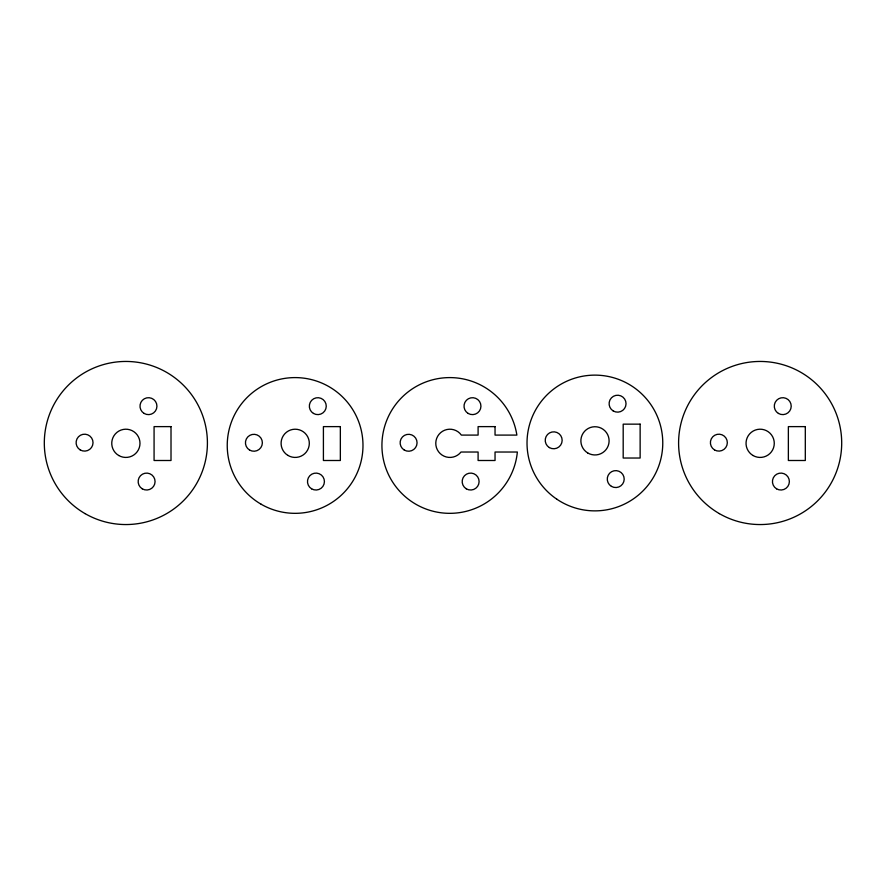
<?xml version="1.0" encoding="UTF-8"?>
<svg xmlns="http://www.w3.org/2000/svg" width="886" height="886" viewBox="0 0 886 886"><rect width="100%" height="100%" fill="white"/><g stroke="black" fill="none" stroke-linecap="round" stroke-linejoin="round"><path stroke-width="1.33" d="M640.135 424.15L623.19 424.15L623.19 458.029L640.135 458.029L640.135 424.15M171.009 426.62L154.075 426.62L154.075 460.498L171.009 460.498L171.009 426.62M340.346 426.62L323.412 426.62L323.412 460.498L340.346 460.498L340.346 426.62M495.041 426.62L478.097 426.62L478.097 435.092L461.362 435.092A14.121 14.121 0 0 0 440.619 432.678A14.121 14.121 0 0 0 440.176 453.566A14.121 14.121 0 0 0 461.008 452.026L478.097 452.026L478.097 460.498L495.041 460.498L495.041 452.026L517.358 452.026A67.879 67.879 0 0 1 415.069 503.78A67.879 67.879 0 0 1 411.835 389.198A67.879 67.879 0 0 1 516.87 435.092L495.041 435.092L495.041 426.62M805.308 426.62L788.363 426.62L788.363 460.498L805.308 460.498L805.308 426.62M261.171 504.245A67.879 67.879 0 0 0 362.983 445.47A67.879 67.879 0 0 0 261.171 386.684A67.879 67.879 0 0 0 261.171 504.245M85.078 513.625A81.556 81.556 0 0 0 207.413 443A81.556 81.556 0 0 0 85.078 372.375A81.556 81.556 0 0 0 85.078 513.625M80.227 449.922A8.472 8.472 0 0 0 93.03 442.767A8.472 8.472 0 0 0 80.438 435.259A8.472 8.472 0 0 0 80.227 449.922M144.119 413.43A8.472 8.472 0 0 0 156.933 406.275A8.472 8.472 0 0 0 144.329 398.766A8.472 8.472 0 0 0 144.119 413.43M142.269 488.828A8.472 8.472 0 0 0 155.072 481.674A8.472 8.472 0 0 0 142.48 474.165A8.472 8.472 0 0 0 142.269 488.828M118.735 455.504A14.121 14.121 0 0 0 139.988 443.399A14.121 14.121 0 0 0 118.879 431.05A14.121 14.121 0 0 0 118.735 455.504M468.14 413.43A8.472 8.472 0 0 0 480.943 406.275A8.472 8.472 0 0 0 468.351 398.766A8.472 8.472 0 0 0 468.14 413.43M466.302 488.828A8.472 8.472 0 0 0 479.104 481.674A8.472 8.472 0 0 0 466.501 474.165A8.472 8.472 0 0 0 466.302 488.828M404.26 450.044A8.472 8.472 0 0 0 417.062 442.889A8.472 8.472 0 0 0 404.459 435.38A8.472 8.472 0 0 0 404.26 450.044M313.456 413.43A8.472 8.472 0 0 0 326.258 406.275A8.472 8.472 0 0 0 313.666 398.766A8.472 8.472 0 0 0 313.456 413.43M311.606 488.828A8.472 8.472 0 0 0 324.42 481.674A8.472 8.472 0 0 0 311.817 474.165A8.472 8.472 0 0 0 311.606 488.828M249.564 450.044A8.472 8.472 0 0 0 262.367 442.889A8.472 8.472 0 0 0 249.774 435.38A8.472 8.472 0 0 0 249.564 450.044M719.366 513.625A81.556 81.556 0 0 0 841.7 443A81.556 81.556 0 0 0 719.366 372.375A81.556 81.556 0 0 0 719.366 513.625M714.526 449.922A8.472 8.472 0 0 0 727.328 442.767A8.472 8.472 0 0 0 714.725 435.259A8.472 8.472 0 0 0 714.526 449.922M778.417 413.43A8.472 8.472 0 0 0 791.22 406.275A8.472 8.472 0 0 0 778.617 398.766A8.472 8.472 0 0 0 778.417 413.43M776.568 488.828A8.472 8.472 0 0 0 789.371 481.674A8.472 8.472 0 0 0 776.767 474.165A8.472 8.472 0 0 0 776.568 488.828M753.022 455.504A14.121 14.121 0 0 0 774.275 443.399A14.121 14.121 0 0 0 753.166 431.05A14.121 14.121 0 0 0 753.022 455.504M287.884 455.393A14.121 14.121 0 0 0 309.314 443.62A14.121 14.121 0 0 0 288.404 430.95A14.121 14.121 0 0 0 287.884 455.393M556.84 499.206A67.879 67.879 0 0 0 662.595 447.829A67.879 67.879 0 0 0 565.235 381.944A67.879 67.879 0 0 0 556.84 499.206M613.234 410.96A8.472 8.472 0 0 0 626.037 403.806A8.472 8.472 0 0 0 613.444 396.286A8.472 8.472 0 0 0 613.234 410.96M611.395 486.359A8.472 8.472 0 0 0 624.198 479.204A8.472 8.472 0 0 0 611.595 471.695A8.472 8.472 0 0 0 611.395 486.359M549.353 447.574A8.472 8.472 0 0 0 562.156 440.42A8.472 8.472 0 0 0 549.553 432.911A8.472 8.472 0 0 0 549.353 447.574M587.673 452.923A14.121 14.121 0 0 0 609.103 441.15A14.121 14.121 0 0 0 588.182 428.481A14.121 14.121 0 0 0 587.673 452.923"/></g></svg>
